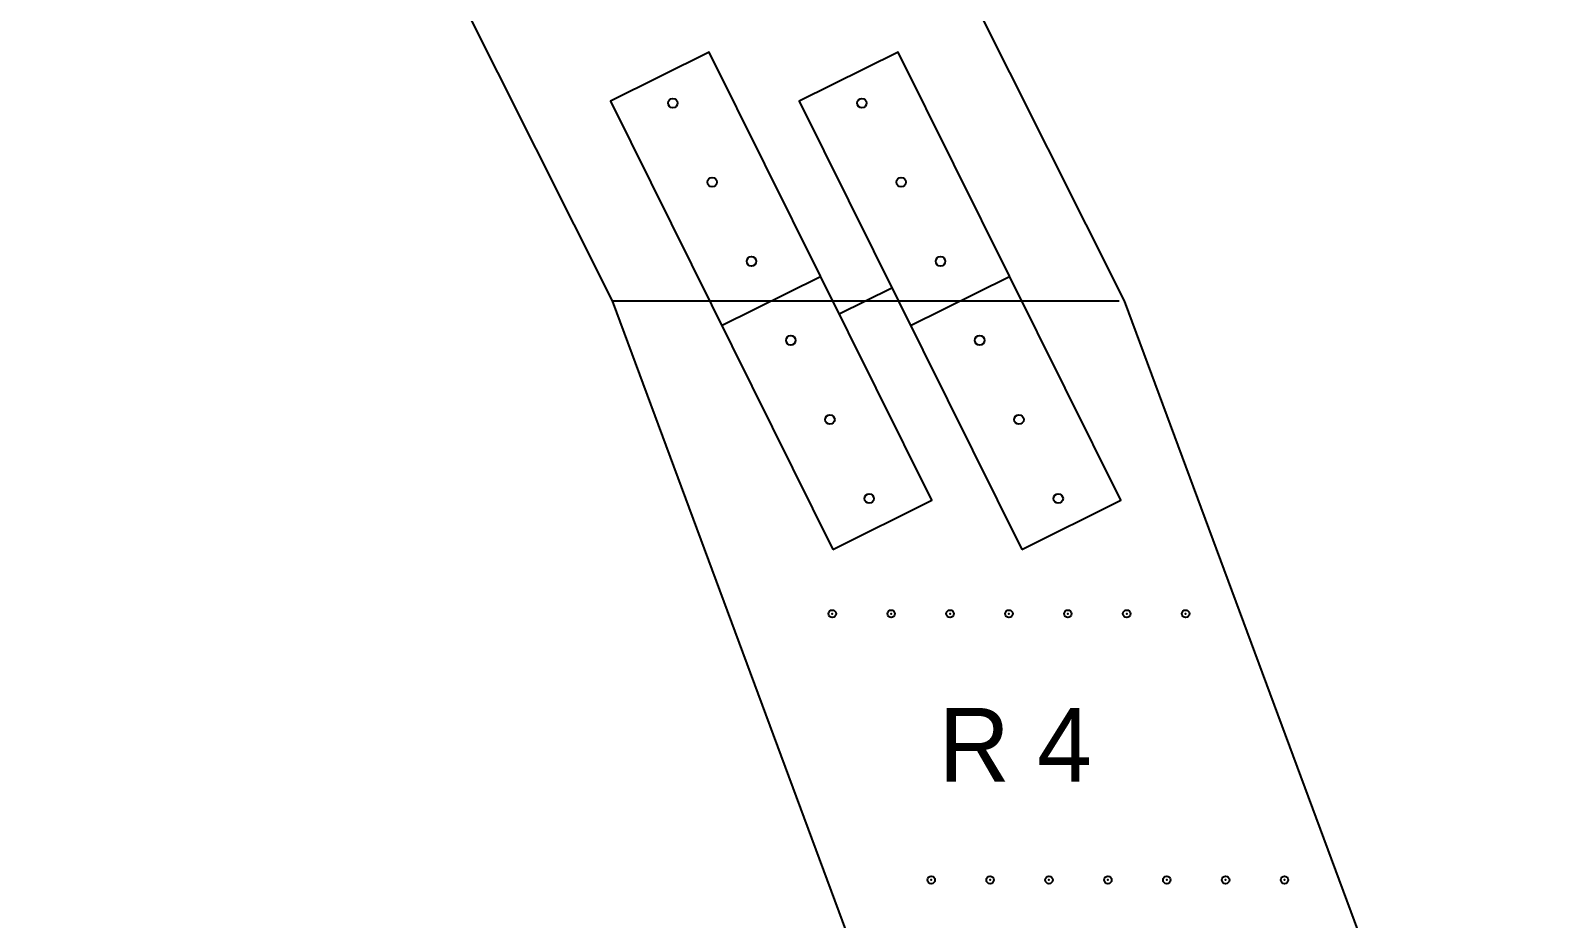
# Model space of a CAD drawing. Extents: x 50 to 797, y -88 to 551.
# Drawn here: x 134.7 to 238.2, y 430.6 to 491 of the extents above; entities that cross this region are included whole.
import ezdxf

# ---------------------------------------------------------------- set-up
doc = ezdxf.new("R2010")
doc.units = 0
doc.header["$PDMODE"] = 32
doc.header["$PDSIZE"] = 0.51
doc.layers.get('0').update_dxf_attribs({"linetype": 'CONTINUOUS'})
for name, color, linetype in [('_JOINT_INDICATION', 4, 'CONTINUOUS'), ('ANNOTATION', 7, 'CONTINUOUS'), ('DRILLING', 3, 'CONTINUOUS'), ('ENGRAVE', 4, 'CONTINUOUS')]:
    doc.layers.add(name, color=color, linetype=linetype)

# ---------------------------------------------------------------- blocks, each defined once
blk = doc.blocks.new('*U110')
at = {"layer": 'ANNOTATION'}
blk.add_text('R 4', height=5, dxfattribs=at).set_placement((196.4, 439.95))
blk = doc.blocks.new('*U88')
at = {"layer": 'ENGRAVE'}
blk.add_point((0, 0), dxfattribs=at)
blk = doc.blocks.new('*U89')
at = {"layer": 'ENGRAVE', "color": 0, "linetype": 'BYBLOCK'}
for p in [(-24, 0), (-20, 0), (-16, 0), (-12, 0), (-8, 0), (-4, 0), (0, 0)]:
    blk.add_blockref('*U88', p, dxfattribs=at)
blk = doc.blocks.new('*U90')
at = {"layer": 'ENGRAVE'}
blk.add_point((0, 0), dxfattribs=at)
blk = doc.blocks.new('*U91')
at = {"layer": 'ENGRAVE', "color": 0, "linetype": 'BYBLOCK'}
for p in [(-24, 0), (-20, 0), (-16, 0), (-12, 0), (-8, 0), (-4, 0), (0, 0)]:
    blk.add_blockref('*U90', p, dxfattribs=at)

msp = doc.modelspace()

# ---------------------------------------------------------------- linework, layer by layer
at = {"color": 7, "linetype": 'CONTINUOUS'}
for p, q in [((134.71, 551.34), (174.21, 472.62)), ((209.02, 472.62), (169.51, 551.34)), ((174.21, 472.62), (203.43, 393.9)), ((174.21, 472.62), (208.65, 472.62)), ((174.21, 472.62), (208.65, 472.62)), ((238.23, 393.9), (209.02, 472.62))]:
    msp.add_line(p, q, dxfattribs=at)
at = {"layer": '_JOINT_INDICATION'}
for p, q in [((181.65, 470.95), (188.37, 474.28)), ((194.49, 470.95), (201.21, 474.28)), ((189.64, 471.73), (193.22, 473.51))]:
    msp.add_line(p, q, dxfattribs=at)
for points in [[(189.21, 455.72), (195.93, 459.06), (180.81, 489.51), (174.1, 486.18)], [(202.05, 455.72), (208.77, 459.06), (193.65, 489.51), (186.93, 486.18)]]:
    msp.add_lwpolyline(points, close=True, dxfattribs=at)
at = {"layer": 'DRILLING'}
for centre in [(178.34, 486.05), (191.18, 486.05), (181.01, 480.68), (193.85, 480.68), (183.68, 475.3), (196.52, 475.3), (186.35, 469.93), (199.18, 469.93), (189.01, 464.55), (201.85, 464.55), (191.68, 459.18), (204.52, 459.18)]:
    msp.add_circle(centre, 0.323, dxfattribs=at)

# ---------------------------------------------------------------- block references
msp.add_blockref('*U110', (0, 0))
at = {"layer": 'ENGRAVE', "rotation": 180}
for name, p in [('*U89', (189.17, 451.35)), ('*U91', (195.89, 433.26))]:
    msp.add_blockref(name, p, dxfattribs=at)

doc.saveas('drawing.dxf')
